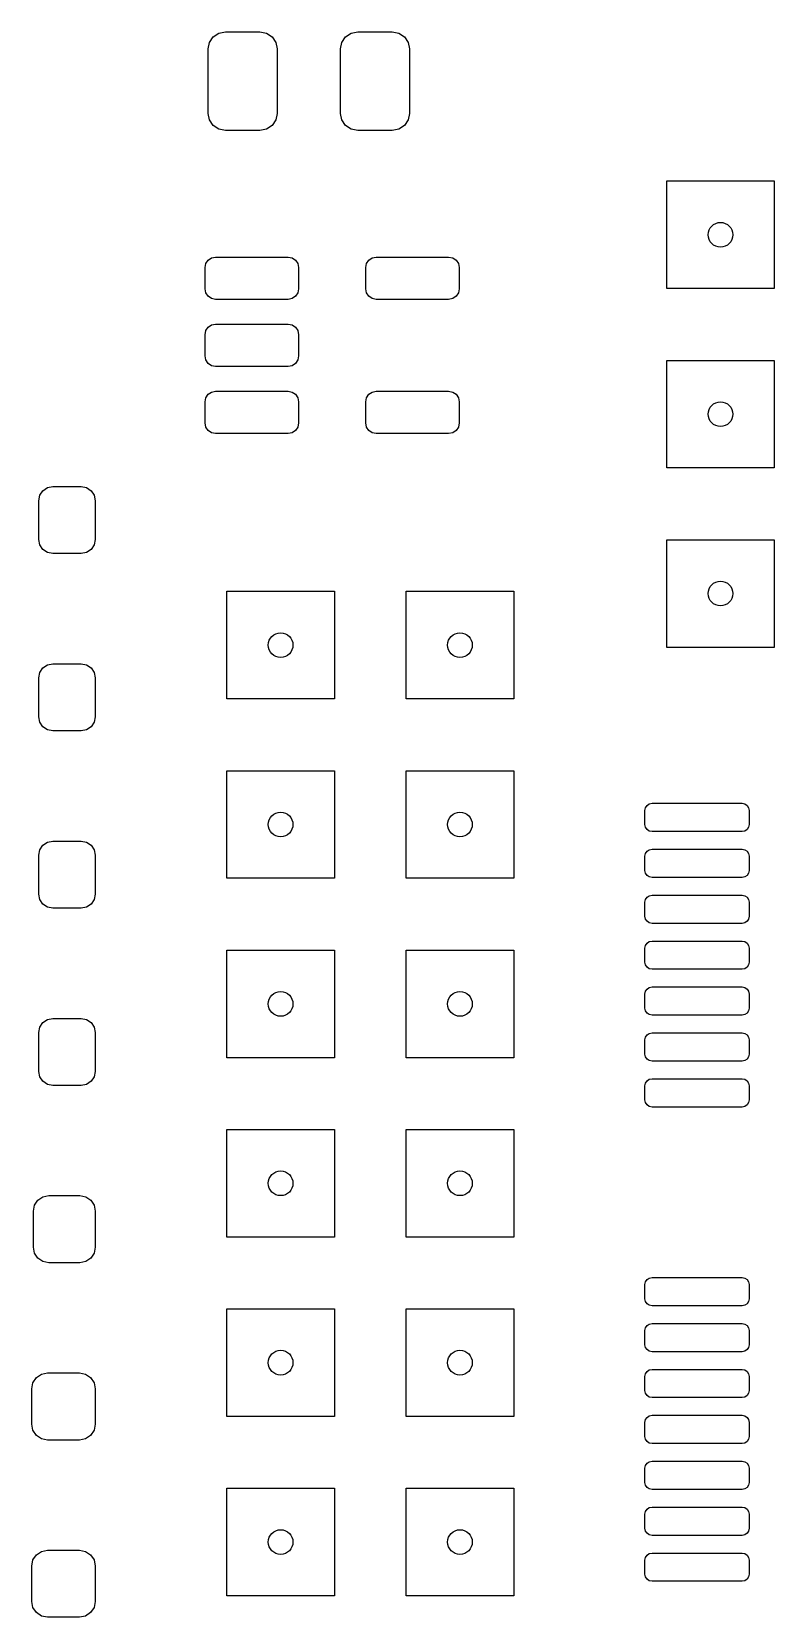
# Model space of a CAD drawing. Extents: x 4.81 to 6.61, y -4.89 to -3.81.
# Drawn here: x 5.728 to 6.142, y -4.877 to -3.993 of the extents above; entities that cross this region are included whole.
import ezdxf

# ---------------------------------------------------------------- set-up
doc = ezdxf.new("R2010")
doc.units = 0
doc.header["$MEASUREMENT"] = 0
doc.layers.add('BLACK', color=7, linetype='CONTINUOUS')

msp = doc.modelspace()

# ---------------------------------------------------------------- linework, layer by layer
at = {"layer": 'BLACK', "linetype": 'CONTINUOUS'}
for p, q in [((5.82884, -3.99582), (5.83195, -3.99374)), ((5.83195, -3.99374), (5.83562, -3.99301)), ((5.83562, -3.99301), (5.85482, -3.99301)), ((5.85482, -3.99301), (5.85849, -3.99374)), ((5.85849, -3.99374), (5.8616, -3.99582)), ((5.90266, -3.99582), (5.90577, -3.99374)), ((5.90577, -3.99374), (5.90944, -3.99301)), ((5.90944, -3.99301), (5.92864, -3.99301)), ((5.92864, -3.99301), (5.93231, -3.99374)), ((5.93231, -3.99374), (5.93542, -3.99582)), ((5.82603, -4.0026), (5.82676, -3.99893)), ((5.82603, -4.03853), (5.82603, -4.0026)), ((5.82676, -3.99893), (5.82884, -3.99582)), ((5.8616, -3.99582), (5.86368, -3.99893)), ((5.86368, -3.99893), (5.86441, -4.0026)), ((5.86441, -4.0026), (5.86441, -4.03853)), ((5.89985, -4.0026), (5.90058, -3.99893)), ((5.89985, -4.03853), (5.89985, -4.0026)), ((5.90058, -3.99893), (5.90266, -3.99582)), ((5.93542, -3.99582), (5.9375, -3.99893)), ((5.9375, -3.99893), (5.93823, -4.0026)), ((5.93823, -4.0026), (5.93823, -4.03853)), ((5.82676, -4.0422), (5.82603, -4.03853)), ((5.86441, -4.03853), (5.86368, -4.0422)), ((5.90058, -4.0422), (5.89985, -4.03853)), ((5.93823, -4.03853), (5.9375, -4.0422)), ((5.82884, -4.04532), (5.82676, -4.0422)), ((5.83195, -4.0474), (5.82884, -4.04532)), ((5.83562, -4.04813), (5.83195, -4.0474)), ((5.85849, -4.0474), (5.85482, -4.04813)), ((5.8616, -4.04532), (5.85849, -4.0474)), ((5.86368, -4.0422), (5.8616, -4.04532)), ((5.90266, -4.04532), (5.90058, -4.0422)), ((5.90577, -4.0474), (5.90266, -4.04532)), ((5.90944, -4.04813), (5.90577, -4.0474)), ((5.93231, -4.0474), (5.92864, -4.04813)), ((5.93542, -4.04532), (5.93231, -4.0474)), ((5.9375, -4.0422), (5.93542, -4.04532)), ((5.85482, -4.04813), (5.83562, -4.04813)), ((5.92864, -4.04813), (5.90944, -4.04813)), ((6.08166, -4.1362), (6.08166, -4.0762)), ((6.08166, -4.0762), (6.14166, -4.0762)), ((6.14166, -4.0762), (6.14166, -4.1362)), ((5.8279, -4.11905), (5.83016, -4.1186)), ((5.83016, -4.1186), (5.87052, -4.1186)), ((5.87052, -4.1186), (5.87278, -4.11905)), ((5.91747, -4.11905), (5.91973, -4.1186)), ((5.91973, -4.1186), (5.96008, -4.1186)), ((5.96008, -4.1186), (5.96234, -4.11905)), ((5.82426, -4.1245), (5.82471, -4.12224)), ((5.82426, -4.13631), (5.82426, -4.1245)), ((5.82471, -4.12224), (5.82599, -4.12033)), ((5.82599, -4.12033), (5.8279, -4.11905)), ((5.87278, -4.11905), (5.87469, -4.12033)), ((5.87469, -4.12033), (5.87597, -4.12224)), ((5.87597, -4.12224), (5.87642, -4.1245)), ((5.87642, -4.1245), (5.87642, -4.13631)), ((5.91382, -4.1245), (5.91427, -4.12224)), ((5.91382, -4.13631), (5.91382, -4.1245)), ((5.91427, -4.12224), (5.91555, -4.12033)), ((5.91555, -4.12033), (5.91747, -4.11905)), ((5.96234, -4.11905), (5.96426, -4.12033)), ((5.96426, -4.12033), (5.96554, -4.12224)), ((5.96554, -4.12224), (5.96599, -4.1245)), ((5.96599, -4.1245), (5.96599, -4.13631)), ((5.82471, -4.13857), (5.82426, -4.13631)), ((5.87642, -4.13631), (5.87597, -4.13857)), ((5.91427, -4.13857), (5.91382, -4.13631)), ((5.96599, -4.13631), (5.96554, -4.13857)), ((6.14166, -4.1362), (6.08166, -4.1362)), ((5.82599, -4.14049), (5.82471, -4.13857)), ((5.8279, -4.14177), (5.82599, -4.14049)), ((5.83016, -4.14222), (5.8279, -4.14177)), ((5.87052, -4.14222), (5.83016, -4.14222)), ((5.87278, -4.14177), (5.87052, -4.14222)), ((5.87469, -4.14049), (5.87278, -4.14177)), ((5.87597, -4.13857), (5.87469, -4.14049)), ((5.91555, -4.14049), (5.91427, -4.13857)), ((5.91747, -4.14177), (5.91555, -4.14049)), ((5.91973, -4.14222), (5.91747, -4.14177)), ((5.96008, -4.14222), (5.91973, -4.14222)), ((5.96234, -4.14177), (5.96008, -4.14222)), ((5.96426, -4.14049), (5.96234, -4.14177)), ((5.96554, -4.13857), (5.96426, -4.14049)), ((5.82426, -4.16191), (5.82471, -4.15965)), ((5.82426, -4.17372), (5.82426, -4.16191)), ((5.82471, -4.15965), (5.82599, -4.15773)), ((5.82599, -4.15773), (5.8279, -4.15645)), ((5.8279, -4.15645), (5.83016, -4.156)), ((5.83016, -4.156), (5.87052, -4.156)), ((5.87052, -4.156), (5.87278, -4.15645)), ((5.87278, -4.15645), (5.87469, -4.15773)), ((5.87469, -4.15773), (5.87597, -4.15965)), ((5.87597, -4.15965), (5.87642, -4.16191)), ((5.87642, -4.16191), (5.87642, -4.17372)), ((5.82471, -4.17598), (5.82426, -4.17372)), ((5.82599, -4.17789), (5.82471, -4.17598)), ((5.8279, -4.17917), (5.82599, -4.17789)), ((5.83016, -4.17962), (5.8279, -4.17917)), ((5.87052, -4.17962), (5.83016, -4.17962)), ((5.87278, -4.17917), (5.87052, -4.17962)), ((5.87469, -4.17789), (5.87278, -4.17917)), ((5.87597, -4.17598), (5.87469, -4.17789)), ((5.87642, -4.17372), (5.87597, -4.17598)), ((6.08166, -4.2362), (6.08166, -4.1762)), ((6.08166, -4.1762), (6.14166, -4.1762)), ((6.14166, -4.1762), (6.14166, -4.2362)), ((5.82426, -4.19931), (5.82471, -4.19705)), ((5.82471, -4.19705), (5.82599, -4.19513)), ((5.82599, -4.19513), (5.8279, -4.19385)), ((5.8279, -4.19385), (5.83016, -4.1934)), ((5.83016, -4.1934), (5.87052, -4.1934)), ((5.87052, -4.1934), (5.87278, -4.19385)), ((5.87278, -4.19385), (5.87469, -4.19513)), ((5.87469, -4.19513), (5.87597, -4.19705)), ((5.87597, -4.19705), (5.87642, -4.19931)), ((5.91382, -4.19931), (5.91427, -4.19705)), ((5.91427, -4.19705), (5.91555, -4.19513)), ((5.91555, -4.19513), (5.91747, -4.19385)), ((5.91747, -4.19385), (5.91973, -4.1934)), ((5.91973, -4.1934), (5.96008, -4.1934)), ((5.96008, -4.1934), (5.96234, -4.19385)), ((5.96234, -4.19385), (5.96426, -4.19513)), ((5.96426, -4.19513), (5.96554, -4.19705)), ((5.96554, -4.19705), (5.96599, -4.19931)), ((5.82426, -4.21112), (5.82426, -4.19931)), ((5.87642, -4.19931), (5.87642, -4.21112)), ((5.91382, -4.21112), (5.91382, -4.19931)), ((5.96599, -4.19931), (5.96599, -4.21112)), ((5.82471, -4.21338), (5.82426, -4.21112)), ((5.82599, -4.21529), (5.82471, -4.21338)), ((5.8279, -4.21657), (5.82599, -4.21529)), ((5.87469, -4.21529), (5.87278, -4.21657)), ((5.87597, -4.21338), (5.87469, -4.21529)), ((5.87642, -4.21112), (5.87597, -4.21338)), ((5.91427, -4.21338), (5.91382, -4.21112)), ((5.91555, -4.21529), (5.91427, -4.21338)), ((5.91747, -4.21657), (5.91555, -4.21529)), ((5.96426, -4.21529), (5.96234, -4.21657)), ((5.96554, -4.21338), (5.96426, -4.21529)), ((5.96599, -4.21112), (5.96554, -4.21338)), ((5.83016, -4.21702), (5.8279, -4.21657)), ((5.87052, -4.21702), (5.83016, -4.21702)), ((5.87278, -4.21657), (5.87052, -4.21702)), ((5.91973, -4.21702), (5.91747, -4.21657)), ((5.96008, -4.21702), (5.91973, -4.21702)), ((5.96234, -4.21657), (5.96008, -4.21702)), ((6.14166, -4.2362), (6.08166, -4.2362)), ((5.73214, -4.25141), (5.73385, -4.24886)), ((5.73385, -4.24886), (5.7364, -4.24715)), ((5.7364, -4.24715), (5.73941, -4.24655)), ((5.73941, -4.24655), (5.75516, -4.24655)), ((5.75516, -4.24655), (5.75817, -4.24715)), ((5.75817, -4.24715), (5.76073, -4.24886)), ((5.76073, -4.24886), (5.76244, -4.25141)), ((5.73154, -4.25443), (5.73214, -4.25141)), ((5.73154, -4.27608), (5.73154, -4.25443)), ((5.76244, -4.25141), (5.76304, -4.25443)), ((5.76304, -4.25443), (5.76304, -4.27608)), ((5.73214, -4.27909), (5.73154, -4.27608)), ((5.76304, -4.27608), (5.76244, -4.27909)), ((6.08166, -4.3362), (6.08166, -4.2762)), ((6.08166, -4.2762), (6.14166, -4.2762)), ((6.14166, -4.2762), (6.14166, -4.3362)), ((5.73385, -4.28165), (5.73214, -4.27909)), ((5.7364, -4.28335), (5.73385, -4.28165)), ((5.73941, -4.28395), (5.7364, -4.28335)), ((5.75516, -4.28395), (5.73941, -4.28395)), ((5.75817, -4.28335), (5.75516, -4.28395)), ((5.76073, -4.28165), (5.75817, -4.28335)), ((5.76244, -4.27909), (5.76073, -4.28165)), ((5.83638, -4.36494), (5.83638, -4.30494)), ((5.83638, -4.30494), (5.89638, -4.30494)), ((5.89638, -4.30494), (5.89638, -4.36494)), ((5.93638, -4.36494), (5.93638, -4.30494)), ((5.93638, -4.30494), (5.99638, -4.30494)), ((5.99638, -4.30494), (5.99638, -4.36494)), ((6.14166, -4.3362), (6.08166, -4.3362)), ((5.73214, -4.35023), (5.73385, -4.34768)), ((5.73385, -4.34768), (5.7364, -4.34597)), ((5.7364, -4.34597), (5.73941, -4.34537)), ((5.73941, -4.34537), (5.75516, -4.34537)), ((5.75516, -4.34537), (5.75817, -4.34597)), ((5.75817, -4.34597), (5.76073, -4.34768)), ((5.76073, -4.34768), (5.76244, -4.35023)), ((5.73154, -4.35324), (5.73214, -4.35023)), ((5.73154, -4.3749), (5.73154, -4.35324)), ((5.76244, -4.35023), (5.76304, -4.35324)), ((5.76304, -4.35324), (5.76304, -4.3749)), ((5.89638, -4.36494), (5.83638, -4.36494)), ((5.99638, -4.36494), (5.93638, -4.36494)), ((5.73214, -4.37791), (5.73154, -4.3749)), ((5.76304, -4.3749), (5.76244, -4.37791)), ((5.73385, -4.38047), (5.73214, -4.37791)), ((5.7364, -4.38217), (5.73385, -4.38047)), ((5.73941, -4.38277), (5.7364, -4.38217)), ((5.75516, -4.38277), (5.73941, -4.38277)), ((5.75817, -4.38217), (5.75516, -4.38277)), ((5.76073, -4.38047), (5.75817, -4.38217)), ((5.76244, -4.37791), (5.76073, -4.38047)), ((5.83638, -4.46494), (5.83638, -4.40494)), ((5.83638, -4.40494), (5.89638, -4.40494)), ((5.89638, -4.40494), (5.89638, -4.46494)), ((5.93638, -4.46494), (5.93638, -4.40494)), ((5.93638, -4.40494), (5.99638, -4.40494)), ((5.99638, -4.40494), (5.99638, -4.46494)), ((6.06953, -4.42706), (6.06983, -4.42556)), ((6.06953, -4.43494), (6.06953, -4.42706)), ((6.06983, -4.42556), (6.07068, -4.42428)), ((6.07068, -4.42428), (6.07196, -4.42343)), ((6.07196, -4.42343), (6.07347, -4.42313)), ((6.07347, -4.42313), (6.12367, -4.42313)), ((6.12367, -4.42313), (6.12517, -4.42343)), ((6.12517, -4.42343), (6.12645, -4.42428)), ((6.12645, -4.42428), (6.1273, -4.42556)), ((6.1273, -4.42556), (6.1276, -4.42706)), ((6.1276, -4.42706), (6.1276, -4.43494)), ((6.06983, -4.43644), (6.06953, -4.43494)), ((6.07068, -4.43772), (6.06983, -4.43644)), ((6.1273, -4.43644), (6.12645, -4.43772)), ((6.1276, -4.43494), (6.1273, -4.43644)), ((5.73385, -4.4465), (5.7364, -4.44479)), ((5.7364, -4.44479), (5.73941, -4.44419)), ((5.73941, -4.44419), (5.75516, -4.44419)), ((5.75516, -4.44419), (5.75817, -4.44479)), ((5.75817, -4.44479), (5.76073, -4.4465)), ((6.07196, -4.43857), (6.07068, -4.43772)), ((6.07347, -4.43887), (6.07196, -4.43857)), ((6.12367, -4.43887), (6.07347, -4.43887)), ((6.12517, -4.43857), (6.12367, -4.43887)), ((6.12645, -4.43772), (6.12517, -4.43857)), ((5.73154, -4.45206), (5.73214, -4.44905)), ((5.73154, -4.47372), (5.73154, -4.45206)), ((5.73214, -4.44905), (5.73385, -4.4465)), ((5.76073, -4.4465), (5.76244, -4.44905)), ((5.76244, -4.44905), (5.76304, -4.45206)), ((5.76304, -4.45206), (5.76304, -4.47372)), ((6.06953, -4.45265), (6.06983, -4.45115)), ((6.06953, -4.46053), (6.06953, -4.45265)), ((6.06983, -4.45115), (6.07068, -4.44987)), ((6.07068, -4.44987), (6.07196, -4.44902)), ((6.07196, -4.44902), (6.07347, -4.44872)), ((6.07347, -4.44872), (6.12367, -4.44872)), ((6.12367, -4.44872), (6.12517, -4.44902)), ((6.12517, -4.44902), (6.12645, -4.44987)), ((6.12645, -4.44987), (6.1273, -4.45115)), ((6.1273, -4.45115), (6.1276, -4.45265)), ((6.1276, -4.45265), (6.1276, -4.46053)), ((6.06983, -4.46203), (6.06953, -4.46053)), ((6.07068, -4.46331), (6.06983, -4.46203)), ((6.07196, -4.46416), (6.07068, -4.46331)), ((6.12645, -4.46331), (6.12517, -4.46416)), ((6.1273, -4.46203), (6.12645, -4.46331)), ((6.1276, -4.46053), (6.1273, -4.46203)), ((5.89638, -4.46494), (5.83638, -4.46494)), ((5.99638, -4.46494), (5.93638, -4.46494)), ((6.07347, -4.46446), (6.07196, -4.46416)), ((6.12367, -4.46446), (6.07347, -4.46446)), ((6.12517, -4.46416), (6.12367, -4.46446)), ((5.73214, -4.47673), (5.73154, -4.47372)), ((5.73385, -4.47928), (5.73214, -4.47673)), ((5.7364, -4.48099), (5.73385, -4.47928)), ((5.73941, -4.48159), (5.7364, -4.48099)), ((5.75817, -4.48099), (5.75516, -4.48159)), ((5.76073, -4.47928), (5.75817, -4.48099)), ((5.76244, -4.47673), (5.76073, -4.47928)), ((5.76304, -4.47372), (5.76244, -4.47673)), ((6.06953, -4.47824), (6.06983, -4.47674)), ((6.06953, -4.48612), (6.06953, -4.47824)), ((6.06983, -4.47674), (6.07068, -4.47546)), ((6.07068, -4.47546), (6.07196, -4.47461)), ((6.07196, -4.47461), (6.07347, -4.47431)), ((6.07347, -4.47431), (6.12367, -4.47431)), ((6.12367, -4.47431), (6.12517, -4.47461)), ((6.12517, -4.47461), (6.12645, -4.47546)), ((6.12645, -4.47546), (6.1273, -4.47674)), ((6.1273, -4.47674), (6.1276, -4.47824)), ((6.1276, -4.47824), (6.1276, -4.48612)), ((5.75516, -4.48159), (5.73941, -4.48159)), ((6.06983, -4.48762), (6.06953, -4.48612)), ((6.07068, -4.4889), (6.06983, -4.48762)), ((6.07196, -4.48976), (6.07068, -4.4889)), ((6.07347, -4.49006), (6.07196, -4.48976)), ((6.12517, -4.48976), (6.12367, -4.49006)), ((6.12645, -4.4889), (6.12517, -4.48976)), ((6.1273, -4.48762), (6.12645, -4.4889)), ((6.1276, -4.48612), (6.1273, -4.48762)), ((6.12367, -4.49006), (6.07347, -4.49006)), ((5.83638, -4.56494), (5.83638, -4.50494)), ((5.83638, -4.50494), (5.89638, -4.50494)), ((5.89638, -4.50494), (5.89638, -4.56494)), ((5.93638, -4.56494), (5.93638, -4.50494)), ((5.93638, -4.50494), (5.99638, -4.50494)), ((5.99638, -4.50494), (5.99638, -4.56494)), ((6.06953, -4.50383), (6.06983, -4.50233)), ((6.06953, -4.51171), (6.06953, -4.50383)), ((6.06983, -4.50233), (6.07068, -4.50105)), ((6.07068, -4.50105), (6.07196, -4.5002)), ((6.07196, -4.5002), (6.07347, -4.4999)), ((6.07347, -4.4999), (6.12367, -4.4999)), ((6.12367, -4.4999), (6.12517, -4.5002)), ((6.12517, -4.5002), (6.12645, -4.50105)), ((6.12645, -4.50105), (6.1273, -4.50233)), ((6.1273, -4.50233), (6.1276, -4.50383)), ((6.1276, -4.50383), (6.1276, -4.51171)), ((6.06983, -4.51322), (6.06953, -4.51171)), ((6.07068, -4.51449), (6.06983, -4.51322)), ((6.07196, -4.51535), (6.07068, -4.51449)), ((6.07347, -4.51565), (6.07196, -4.51535)), ((6.12367, -4.51565), (6.07347, -4.51565)), ((6.12517, -4.51535), (6.12367, -4.51565)), ((6.12645, -4.51449), (6.12517, -4.51535)), ((6.1273, -4.51322), (6.12645, -4.51449)), ((6.1276, -4.51171), (6.1273, -4.51322)), ((6.06953, -4.52943), (6.06983, -4.52792)), ((6.06953, -4.5373), (6.06953, -4.52943)), ((6.06983, -4.52792), (6.07068, -4.52664)), ((6.07068, -4.52664), (6.07196, -4.52579)), ((6.07196, -4.52579), (6.07347, -4.52549)), ((6.07347, -4.52549), (6.12367, -4.52549)), ((6.12367, -4.52549), (6.12517, -4.52579)), ((6.12517, -4.52579), (6.12645, -4.52664)), ((6.12645, -4.52664), (6.1273, -4.52792)), ((6.1273, -4.52792), (6.1276, -4.52943)), ((6.1276, -4.52943), (6.1276, -4.5373)), ((5.7364, -4.54361), (5.73941, -4.54301)), ((5.73941, -4.54301), (5.75516, -4.54301)), ((5.75516, -4.54301), (5.75817, -4.54361)), ((6.06983, -4.53881), (6.06953, -4.5373)), ((6.07068, -4.54008), (6.06983, -4.53881)), ((6.07196, -4.54094), (6.07068, -4.54008)), ((6.07347, -4.54124), (6.07196, -4.54094)), ((6.12367, -4.54124), (6.07347, -4.54124)), ((6.12517, -4.54094), (6.12367, -4.54124)), ((6.12645, -4.54008), (6.12517, -4.54094)), ((6.1273, -4.53881), (6.12645, -4.54008)), ((6.1276, -4.5373), (6.1273, -4.53881)), ((5.73154, -4.55088), (5.73214, -4.54787)), ((5.73154, -4.57254), (5.73154, -4.55088)), ((5.73214, -4.54787), (5.73385, -4.54531)), ((5.73385, -4.54531), (5.7364, -4.54361)), ((5.75817, -4.54361), (5.76073, -4.54531)), ((5.76073, -4.54531), (5.76244, -4.54787)), ((5.76244, -4.54787), (5.76304, -4.55088)), ((5.76304, -4.55088), (5.76304, -4.57254)), ((6.07068, -4.55223), (6.07196, -4.55138)), ((6.07196, -4.55138), (6.07347, -4.55108)), ((6.07347, -4.55108), (6.12367, -4.55108)), ((6.12367, -4.55108), (6.12517, -4.55138)), ((6.12517, -4.55138), (6.12645, -4.55223)), ((6.06953, -4.55502), (6.06983, -4.55351)), ((6.06953, -4.56289), (6.06953, -4.55502)), ((6.06983, -4.55351), (6.07068, -4.55223)), ((6.12645, -4.55223), (6.1273, -4.55351)), ((6.1273, -4.55351), (6.1276, -4.55502)), ((6.1276, -4.55502), (6.1276, -4.56289)), ((5.89638, -4.56494), (5.83638, -4.56494)), ((5.99638, -4.56494), (5.93638, -4.56494)), ((6.06983, -4.5644), (6.06953, -4.56289)), ((6.07068, -4.56567), (6.06983, -4.5644)), ((6.07196, -4.56653), (6.07068, -4.56567)), ((6.07347, -4.56683), (6.07196, -4.56653)), ((6.12367, -4.56683), (6.07347, -4.56683)), ((6.12517, -4.56653), (6.12367, -4.56683)), ((6.12645, -4.56567), (6.12517, -4.56653)), ((6.1273, -4.5644), (6.12645, -4.56567)), ((6.1276, -4.56289), (6.1273, -4.5644)), ((5.73214, -4.57555), (5.73154, -4.57254)), ((5.73385, -4.5781), (5.73214, -4.57555)), ((5.7364, -4.57981), (5.73385, -4.5781)), ((5.76073, -4.5781), (5.75817, -4.57981)), ((5.76244, -4.57555), (5.76073, -4.5781)), ((5.76304, -4.57254), (5.76244, -4.57555)), ((6.06983, -4.5791), (6.07068, -4.57782)), ((6.07068, -4.57782), (6.07196, -4.57697)), ((6.07196, -4.57697), (6.07347, -4.57667)), ((6.07347, -4.57667), (6.12367, -4.57667)), ((6.12367, -4.57667), (6.12517, -4.57697)), ((6.12517, -4.57697), (6.12645, -4.57782)), ((6.12645, -4.57782), (6.1273, -4.5791)), ((5.73941, -4.58041), (5.7364, -4.57981)), ((5.75516, -4.58041), (5.73941, -4.58041)), ((5.75817, -4.57981), (5.75516, -4.58041)), ((6.06953, -4.58061), (6.06983, -4.5791)), ((6.06953, -4.58848), (6.06953, -4.58061)), ((6.1273, -4.5791), (6.1276, -4.58061)), ((6.1276, -4.58061), (6.1276, -4.58848)), ((6.06983, -4.58999), (6.06953, -4.58848)), ((6.07068, -4.59126), (6.06983, -4.58999)), ((6.07196, -4.59212), (6.07068, -4.59126)), ((6.07347, -4.59242), (6.07196, -4.59212)), ((6.12367, -4.59242), (6.07347, -4.59242)), ((6.12517, -4.59212), (6.12367, -4.59242)), ((6.12645, -4.59126), (6.12517, -4.59212)), ((6.1273, -4.58999), (6.12645, -4.59126)), ((6.1276, -4.58848), (6.1273, -4.58999)), ((5.83638, -4.66494), (5.83638, -4.60494)), ((5.83638, -4.60494), (5.89638, -4.60494)), ((5.89638, -4.60494), (5.89638, -4.66494)), ((5.93638, -4.66494), (5.93638, -4.60494)), ((5.93638, -4.60494), (5.99638, -4.60494)), ((5.99638, -4.60494), (5.99638, -4.66494)), ((5.72859, -4.65044), (5.72924, -4.64714)), ((5.72924, -4.64714), (5.73111, -4.64435)), ((5.73111, -4.64435), (5.7339, -4.64248)), ((5.7339, -4.64248), (5.7372, -4.64183)), ((5.7372, -4.64183), (5.75442, -4.64183)), ((5.75442, -4.64183), (5.75772, -4.64248)), ((5.75772, -4.64248), (5.76051, -4.64435)), ((5.76051, -4.64435), (5.76238, -4.64714)), ((5.76238, -4.64714), (5.76304, -4.65044)), ((5.72859, -4.67062), (5.72859, -4.65044)), ((5.76304, -4.65044), (5.76304, -4.67062)), ((5.89638, -4.66494), (5.83638, -4.66494)), ((5.99638, -4.66494), (5.93638, -4.66494)), ((5.72924, -4.67391), (5.72859, -4.67062)), ((5.73111, -4.67671), (5.72924, -4.67391)), ((5.76238, -4.67391), (5.76051, -4.67671)), ((5.76304, -4.67062), (5.76238, -4.67391)), ((5.7339, -4.67857), (5.73111, -4.67671)), ((5.7372, -4.67923), (5.7339, -4.67857)), ((5.75442, -4.67923), (5.7372, -4.67923)), ((5.75772, -4.67857), (5.75442, -4.67923)), ((5.76051, -4.67671), (5.75772, -4.67857)), ((6.06953, -4.69143), (6.06983, -4.68993)), ((6.06953, -4.69931), (6.06953, -4.69143)), ((6.06983, -4.68993), (6.07068, -4.68865)), ((6.07068, -4.68865), (6.07196, -4.6878)), ((6.07196, -4.6878), (6.07347, -4.6875)), ((6.07347, -4.6875), (6.12367, -4.6875)), ((6.12367, -4.6875), (6.12517, -4.6878)), ((6.12517, -4.6878), (6.12645, -4.68865)), ((6.12645, -4.68865), (6.1273, -4.68993)), ((6.1273, -4.68993), (6.1276, -4.69143)), ((6.1276, -4.69143), (6.1276, -4.69931)), ((6.06983, -4.70081), (6.06953, -4.69931)), ((6.07068, -4.70209), (6.06983, -4.70081)), ((6.07196, -4.70294), (6.07068, -4.70209)), ((6.12645, -4.70209), (6.12517, -4.70294)), ((6.1273, -4.70081), (6.12645, -4.70209)), ((6.1276, -4.69931), (6.1273, -4.70081)), ((5.83638, -4.76494), (5.83638, -4.70494)), ((5.83638, -4.70494), (5.89638, -4.70494)), ((5.89638, -4.70494), (5.89638, -4.76494)), ((5.93638, -4.76494), (5.93638, -4.70494)), ((5.93638, -4.70494), (5.99638, -4.70494)), ((5.99638, -4.70494), (5.99638, -4.76494)), ((6.07347, -4.70324), (6.07196, -4.70294)), ((6.12367, -4.70324), (6.07347, -4.70324)), ((6.12517, -4.70294), (6.12367, -4.70324)), ((6.06953, -4.71702), (6.06983, -4.71552)), ((6.06953, -4.7249), (6.06953, -4.71702)), ((6.06983, -4.71552), (6.07068, -4.71424)), ((6.07068, -4.71424), (6.07196, -4.71339)), ((6.07196, -4.71339), (6.07347, -4.71309)), ((6.07347, -4.71309), (6.12367, -4.71309)), ((6.12367, -4.71309), (6.12517, -4.71339)), ((6.12517, -4.71339), (6.12645, -4.71424)), ((6.12645, -4.71424), (6.1273, -4.71552)), ((6.1273, -4.71552), (6.1276, -4.71702)), ((6.1276, -4.71702), (6.1276, -4.7249)), ((6.06983, -4.7264), (6.06953, -4.7249)), ((6.07068, -4.72768), (6.06983, -4.7264)), ((6.07196, -4.72853), (6.07068, -4.72768)), ((6.07347, -4.72883), (6.07196, -4.72853)), ((6.12517, -4.72853), (6.12367, -4.72883)), ((6.12645, -4.72768), (6.12517, -4.72853)), ((6.1273, -4.7264), (6.12645, -4.72768)), ((6.1276, -4.7249), (6.1273, -4.7264)), ((6.12367, -4.72883), (6.07347, -4.72883)), ((5.7276, -4.7495), (5.72828, -4.74611)), ((5.72828, -4.74611), (5.7302, -4.74324)), ((5.7302, -4.74324), (5.73307, -4.74132)), ((5.73307, -4.74132), (5.73646, -4.74065)), ((5.73646, -4.74065), (5.75418, -4.74065)), ((5.75418, -4.74065), (5.75757, -4.74132)), ((5.75757, -4.74132), (5.76044, -4.74324)), ((5.76044, -4.74324), (5.76236, -4.74611)), ((5.76236, -4.74611), (5.76304, -4.7495)), ((6.06953, -4.74261), (6.06983, -4.74111)), ((6.06953, -4.75049), (6.06953, -4.74261)), ((6.06983, -4.74111), (6.07068, -4.73983)), ((6.07068, -4.73983), (6.07196, -4.73898)), ((6.07196, -4.73898), (6.07347, -4.73868)), ((6.07347, -4.73868), (6.12367, -4.73868)), ((6.12367, -4.73868), (6.12517, -4.73898)), ((6.12517, -4.73898), (6.12645, -4.73983)), ((6.12645, -4.73983), (6.1273, -4.74111)), ((6.1273, -4.74111), (6.1276, -4.74261)), ((6.1276, -4.74261), (6.1276, -4.75049)), ((5.7276, -4.76919), (5.7276, -4.7495)), ((5.76304, -4.7495), (5.76304, -4.76919)), ((6.06983, -4.75199), (6.06953, -4.75049)), ((6.07068, -4.75327), (6.06983, -4.75199)), ((6.07196, -4.75413), (6.07068, -4.75327)), ((6.07347, -4.75443), (6.07196, -4.75413)), ((6.12367, -4.75443), (6.07347, -4.75443)), ((6.12517, -4.75413), (6.12367, -4.75443)), ((6.12645, -4.75327), (6.12517, -4.75413)), ((6.1273, -4.75199), (6.12645, -4.75327)), ((6.1276, -4.75049), (6.1273, -4.75199)), ((5.72828, -4.77258), (5.7276, -4.76919)), ((5.7302, -4.77545), (5.72828, -4.77258)), ((5.76236, -4.77258), (5.76044, -4.77545)), ((5.76304, -4.76919), (5.76236, -4.77258)), ((5.89638, -4.76494), (5.83638, -4.76494)), ((5.99638, -4.76494), (5.93638, -4.76494)), ((6.06953, -4.7682), (6.06983, -4.7667)), ((6.06953, -4.77608), (6.06953, -4.7682)), ((6.06983, -4.7667), (6.07068, -4.76542)), ((6.07068, -4.76542), (6.07196, -4.76457)), ((6.07196, -4.76457), (6.07347, -4.76427)), ((6.07347, -4.76427), (6.12367, -4.76427)), ((6.12367, -4.76427), (6.12517, -4.76457)), ((6.12517, -4.76457), (6.12645, -4.76542)), ((6.12645, -4.76542), (6.1273, -4.7667)), ((6.1273, -4.7667), (6.1276, -4.7682)), ((6.1276, -4.7682), (6.1276, -4.77608)), ((5.73307, -4.77737), (5.7302, -4.77545)), ((5.73646, -4.77805), (5.73307, -4.77737)), ((5.75418, -4.77805), (5.73646, -4.77805)), ((5.75757, -4.77737), (5.75418, -4.77805)), ((5.76044, -4.77545), (5.75757, -4.77737)), ((6.06983, -4.77759), (6.06953, -4.77608)), ((6.07068, -4.77886), (6.06983, -4.77759)), ((6.07196, -4.77972), (6.07068, -4.77886)), ((6.07347, -4.78002), (6.07196, -4.77972)), ((6.12367, -4.78002), (6.07347, -4.78002)), ((6.12517, -4.77972), (6.12367, -4.78002)), ((6.12645, -4.77886), (6.12517, -4.77972)), ((6.1273, -4.77759), (6.12645, -4.77886)), ((6.1276, -4.77608), (6.1273, -4.77759)), ((6.07068, -4.79101), (6.07196, -4.79016)), ((6.07196, -4.79016), (6.07347, -4.78986)), ((6.07347, -4.78986), (6.12367, -4.78986)), ((6.12367, -4.78986), (6.12517, -4.79016)), ((6.12517, -4.79016), (6.12645, -4.79101)), ((6.06953, -4.7938), (6.06983, -4.79229)), ((6.06953, -4.80167), (6.06953, -4.7938)), ((6.06983, -4.79229), (6.07068, -4.79101)), ((6.12645, -4.79101), (6.1273, -4.79229)), ((6.1273, -4.79229), (6.1276, -4.7938)), ((6.1276, -4.7938), (6.1276, -4.80167)), ((5.83638, -4.86494), (5.83638, -4.80494)), ((5.83638, -4.80494), (5.89638, -4.80494)), ((5.89638, -4.80494), (5.89638, -4.86494)), ((5.93638, -4.86494), (5.93638, -4.80494)), ((5.93638, -4.80494), (5.99638, -4.80494)), ((5.99638, -4.80494), (5.99638, -4.86494)), ((6.06983, -4.80318), (6.06953, -4.80167)), ((6.07068, -4.80445), (6.06983, -4.80318)), ((6.07196, -4.80531), (6.07068, -4.80445)), ((6.07347, -4.80561), (6.07196, -4.80531)), ((6.12367, -4.80561), (6.07347, -4.80561)), ((6.12517, -4.80531), (6.12367, -4.80561)), ((6.12645, -4.80445), (6.12517, -4.80531)), ((6.1273, -4.80318), (6.12645, -4.80445)), ((6.1276, -4.80167), (6.1273, -4.80318)), ((6.06983, -4.81788), (6.07068, -4.8166)), ((6.07068, -4.8166), (6.07196, -4.81575)), ((6.07196, -4.81575), (6.07347, -4.81545)), ((6.07347, -4.81545), (6.12367, -4.81545)), ((6.12367, -4.81545), (6.12517, -4.81575)), ((6.12517, -4.81575), (6.12645, -4.8166)), ((6.12645, -4.8166), (6.1273, -4.81788)), ((6.06953, -4.81939), (6.06983, -4.81788)), ((6.06953, -4.82726), (6.06953, -4.81939)), ((6.1273, -4.81788), (6.1276, -4.81939)), ((6.1276, -4.81939), (6.1276, -4.82726)), ((6.06983, -4.82877), (6.06953, -4.82726)), ((6.07068, -4.83004), (6.06983, -4.82877)), ((6.07196, -4.8309), (6.07068, -4.83004)), ((6.07347, -4.8312), (6.07196, -4.8309)), ((6.12367, -4.8312), (6.07347, -4.8312)), ((6.12517, -4.8309), (6.12367, -4.8312)), ((6.12645, -4.83004), (6.12517, -4.8309)), ((6.1273, -4.82877), (6.12645, -4.83004)), ((6.1276, -4.82726), (6.1273, -4.82877)), ((5.72828, -4.84493), (5.7302, -4.84206)), ((5.7302, -4.84206), (5.73307, -4.84014)), ((5.73307, -4.84014), (5.73646, -4.83946)), ((5.73646, -4.83946), (5.75418, -4.83946)), ((5.75418, -4.83946), (5.75757, -4.84014)), ((5.75757, -4.84014), (5.76044, -4.84206)), ((5.76044, -4.84206), (5.76236, -4.84493)), ((6.06953, -4.84498), (6.06983, -4.84347)), ((6.06983, -4.84347), (6.07068, -4.84219)), ((6.07068, -4.84219), (6.07196, -4.84134)), ((6.07196, -4.84134), (6.07347, -4.84104)), ((6.07347, -4.84104), (6.12367, -4.84104)), ((6.12367, -4.84104), (6.12517, -4.84134)), ((6.12517, -4.84134), (6.12645, -4.84219)), ((6.12645, -4.84219), (6.1273, -4.84347)), ((6.1273, -4.84347), (6.1276, -4.84498)), ((5.7276, -4.84832), (5.72828, -4.84493)), ((5.7276, -4.86801), (5.7276, -4.84832)), ((5.76236, -4.84493), (5.76304, -4.84832)), ((5.76304, -4.84832), (5.76304, -4.86801)), ((6.06953, -4.85285), (6.06953, -4.84498)), ((6.1276, -4.84498), (6.1276, -4.85285)), ((6.06983, -4.85436), (6.06953, -4.85285)), ((6.07068, -4.85563), (6.06983, -4.85436)), ((6.07196, -4.85649), (6.07068, -4.85563)), ((6.07347, -4.85679), (6.07196, -4.85649)), ((6.12367, -4.85679), (6.07347, -4.85679)), ((6.12517, -4.85649), (6.12367, -4.85679)), ((6.12645, -4.85563), (6.12517, -4.85649)), ((6.1273, -4.85436), (6.12645, -4.85563)), ((6.1276, -4.85285), (6.1273, -4.85436)), ((5.72828, -4.8714), (5.7276, -4.86801)), ((5.76304, -4.86801), (5.76236, -4.8714)), ((5.89638, -4.86494), (5.83638, -4.86494)), ((5.99638, -4.86494), (5.93638, -4.86494)), ((5.7302, -4.87427), (5.72828, -4.8714)), ((5.73307, -4.87619), (5.7302, -4.87427)), ((5.73646, -4.87687), (5.73307, -4.87619)), ((5.75418, -4.87687), (5.73646, -4.87687)), ((5.75757, -4.87619), (5.75418, -4.87687)), ((5.76044, -4.87427), (5.75757, -4.87619)), ((5.76236, -4.8714), (5.76044, -4.87427))]:
    msp.add_line(p, q, dxfattribs=at)
at = {"layer": 'BLACK'}
for centre in [(6.11166, -4.1062), (6.11166, -4.2062), (6.11166, -4.3062), (5.86638, -4.33494), (5.96638, -4.33494), (5.86638, -4.43494), (5.96638, -4.43494), (5.86638, -4.53494), (5.96638, -4.53494), (5.86638, -4.63494), (5.96638, -4.63494), (5.86638, -4.73494), (5.96638, -4.73494), (5.86638, -4.83494), (5.96638, -4.83494)]:
    msp.add_circle(centre, 0.00689, dxfattribs=at)
at = {"layer": 'WHITE'}
for centre in [(6.11166, -4.1062), (6.11166, -4.2062), (6.11166, -4.3062), (5.86638, -4.33494), (5.96638, -4.33494), (5.86638, -4.43494), (5.96638, -4.43494), (5.86638, -4.53494), (5.96638, -4.53494), (5.86638, -4.63494), (5.96638, -4.63494), (5.86638, -4.73494), (5.96638, -4.73494), (5.86638, -4.83494), (5.96638, -4.83494)]:
    msp.add_circle(centre, 0.00689, dxfattribs=at)

doc.saveas('drawing.dxf')
